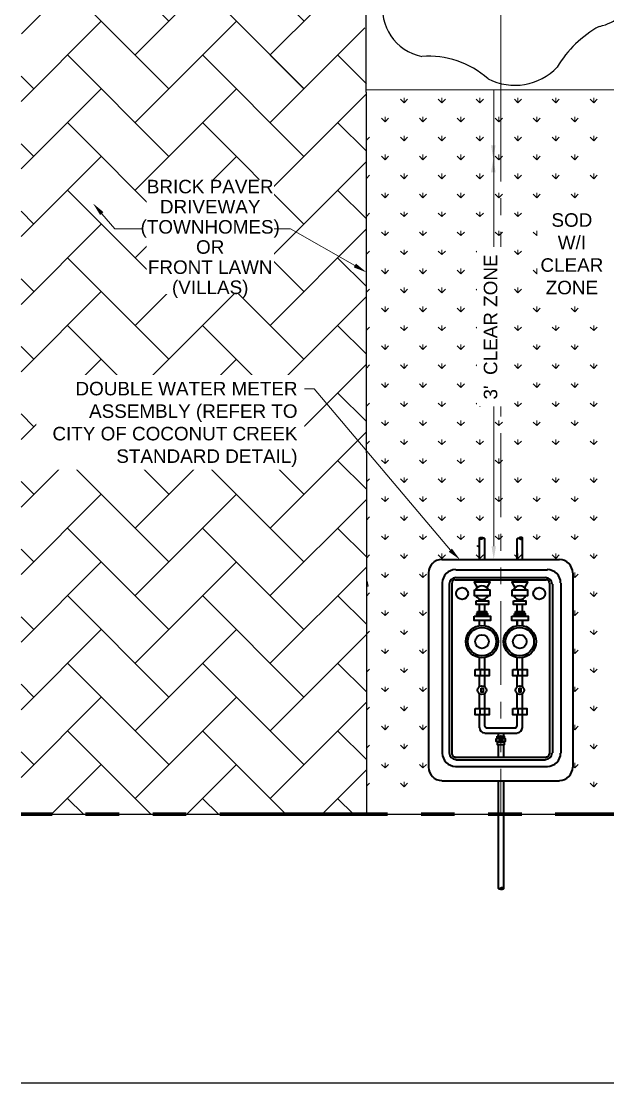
# Model space of a CAD drawing. Header units: feet. Extents: x 919634 to 928945, y 707022 to 708026.
# Drawn here: x 928936.84 to 928941.22, y 708010.3 to 708018.21 of the extents above; entities that cross this region are included whole.
import ezdxf

# ---------------------------------------------------------------- set-up
doc = ezdxf.new("R2010")
doc.units = ezdxf.units.FT
doc.header["$LTSCALE"] = 20
doc.header["$MEASUREMENT"] = 0
for name, color, linetype in [('LK-SHRB-035M', 4, 'Continuous'), ('LK-SHRB-TRNK', 3, 'Continuous'), ('LP-ANNO-LABL-SHRB', 2, 'Continuous'), ('PDF2_SP-ANNO', 2, 'Continuous'), ('PDF2_SP-ANNO-DIMS', 2, 'Continuous'), ('PDF2_SP-CONCRETE', 253, 'Continuous'), ('PDF2_SP-Lot Lines', 251, 'Continuous'), ('PDF2_SP-Pavement', 7, 'Continuous'), ('PDF2_SP-PAVERS', 254, 'Continuous'), ('PDF2_SP-PROPERTY LINE', 7, 'Continuous'), ('PDF2_SP-WATER METER-PARTS', 7, 'Continuous'), ('PDF2_Text', 6, 'Continuous')]:
    doc.layers.add(name, color=color, linetype=linetype)
doc.layers.add('PDF2_SP-GRASS', color=7, linetype='Continuous', true_color=0xadadad)
doc.styles.add('PDF ArialMT', font='arial.ttf')

# ---------------------------------------------------------------- blocks, each defined once
blk = doc.blocks.new('shrub')
at = {"layer": 'LK-SHRB-035M'}
for centre, major_axis, start_param, end_param in [((1678.6974, 32.831), (0.3308, 0.3308), 0.430403, 1.991659), ((1679.3288, 34.427), (0.883, 0.883), 3.542119, 3.937306), ((1679.2746, 32.7583), (0.3008, 0.3008), 5.429875, 6.91021), ((1677.9137, 33.1289), (-0.262, 0.262), 2.740099, 3.565473), ((1678.1918, 32.4652), (0.2469, 0.2469), 1.195708, 2.872819), ((1680.3093, 32.6763), (0.4331, 0.4331), 2.269371, 3.043083), ((1677.5834, 32.0194), (-0.2894, 0.2894), 3.727628, 4.658085), ((1679.5133, 32.1003), (0.2637, 0.2637), 4.158598, 6.024641), ((1678.3456, 31.8724), (-0.2594, 0.2594), 0.604646, 2.155657), ((1679.9978, 31.0092), (0.5887, 0.5887), 1.291771, 1.82069), ((1678.3232, 30.8457), (-0.4731, 0.4731), -1.509164, -0.709626), ((1678.9657, 31.7362), (0.3092, 0.3092), 3.453327, 4.735111)]:
    blk.add_ellipse(centre, major_axis=major_axis, ratio=1, start_param=start_param, end_param=end_param, dxfattribs=at)
at = {"layer": 'LK-SHRB-TRNK'}
for start_param, end_param in [(3.926991, 7.068583), (0.785398, 3.926991)]:
    blk.add_ellipse((1678.86, 32.2991), major_axis=(-0.0257, 0.0257), ratio=1, start_param=start_param, end_param=end_param, dxfattribs=at)

msp = doc.modelspace()

# ---------------------------------------------------------------- hatches: boundary and pattern name
at = {"layer": 'PDF2_SP-ANNO-DIMS', "transparency": 33554559}
h = msp.add_hatch(color=256, dxfattribs=at)
h.paths.add_polyline_path([(928940.3791, 708017.2853), (928940.3458, 708017.2853), (928940.3625, 708017.1853)])
h.paths.add_polyline_path([(928940.3458, 708017.0853), (928940.3791, 708017.0853), (928940.3625, 708017.1853)])
msp.add_hatch(color=256, dxfattribs=at).paths.add_polyline_path([(928940.3824, 708014.2993), (928940.349, 708014.2993), (928940.3657, 708014.1993)])

# ---------------------------------------------------------------- linework, layer by layer
at = {"layer": 'PDF2_SP-ANNO', "lineweight": 13}
for points in [[(928937.4456, 708016.776), (928937.5423, 708016.6627), (928937.7406, 708016.6627)], [(928939.3307, 708016.3894), (928938.8507, 708016.6627), (928938.6523, 708016.6627)], [(928940.0424, 708014.2693), (928939.0273, 708015.4705), (928938.9273, 708015.4705)]]:
    msp.add_lwpolyline(points, dxfattribs=at)
at = {"layer": 'PDF2_SP-ANNO', "transparency": 33554559}
for points in [[(928937.4323, 708016.766), (928937.3789, 708016.8527), (928937.4573, 708016.7877)], [(928939.339, 708016.4044), (928939.4174, 708016.3394), (928939.3224, 708016.376)], [(928940.0541, 708014.2809), (928940.1141, 708014.1993), (928940.0307, 708014.2576)]]:
    msp.add_solid(points, dxfattribs=at)
at = {"layer": 'PDF2_SP-ANNO-DIMS', "color": 2, "lineweight": 13}
for points in [[(928940.3657, 708014.2993), (928940.3657, 708017.6993)], [(928940.9558, 708013.4459), (928940.9558, 708013.4359)]]:
    msp.add_lwpolyline(points, dxfattribs=at)
at = {"layer": 'PDF2_SP-CONCRETE', "color": 6, "lineweight": 13}
msp.add_lwpolyline([(928939.4174, 708017.6993), (928941.4174, 708017.6993)], dxfattribs=at)
at = {"layer": 'PDF2_SP-CONCRETE', "lineweight": 13}
for points in [[(928939.4174, 708014.3659), (928939.4207, 708014.3659), (928939.4174, 708014.3559)], [(928940.2591, 708014.2893), (928940.2407, 708014.3026), (928940.2591, 708014.3093)], [(928939.4174, 708014.0326), (928939.4224, 708014.0393), (928939.429, 708014.0026), (928939.4174, 708014.0026)]]:
    msp.add_lwpolyline(points, dxfattribs=at)
at = {"layer": 'PDF2_SP-GRASS', "lineweight": 18}
for points in [[(928939.6974, 708017.6027), (928939.6707, 708017.6294)], [(928939.7224, 708017.6294), (928939.6974, 708017.6027), (928939.6974, 708017.6394)], [(928939.9791, 708017.6027), (928939.9524, 708017.6294)], [(928940.0057, 708017.6294), (928939.9791, 708017.6027), (928939.9791, 708017.6394)], [(928940.2624, 708017.6027), (928940.2357, 708017.6294)], [(928940.2891, 708017.6294), (928940.2624, 708017.6027), (928940.2624, 708017.6394)], [(928940.5457, 708017.6027), (928940.5191, 708017.6294)], [(928940.5724, 708017.6294), (928940.5457, 708017.6027), (928940.5457, 708017.6394)], [(928940.8274, 708017.6027), (928940.8007, 708017.6294)], [(928940.8541, 708017.6294), (928940.8274, 708017.6027), (928940.8274, 708017.6394)], [(928941.1108, 708017.6027), (928941.0841, 708017.6294)], [(928941.1374, 708017.6294), (928941.1108, 708017.6027), (928941.1108, 708017.6394)], [(928939.5557, 708017.4611), (928939.529, 708017.4877)], [(928939.5824, 708017.4877), (928939.5557, 708017.4611), (928939.5557, 708017.4977)], [(928939.8374, 708017.4611), (928939.8124, 708017.4877)], [(928939.864, 708017.4877), (928939.8374, 708017.4611), (928939.8374, 708017.4977)], [(928940.1207, 708017.4611), (928940.0941, 708017.4877)], [(928940.1474, 708017.4877), (928940.1207, 708017.4611), (928940.1207, 708017.4977)], [(928940.4041, 708017.4611), (928940.3774, 708017.4877)], [(928940.4307, 708017.4877), (928940.4041, 708017.4611), (928940.4041, 708017.4977)], [(928940.6857, 708017.4611), (928940.6607, 708017.4877)], [(928940.7124, 708017.4877), (928940.6857, 708017.4611), (928940.6857, 708017.4977)], [(928940.9691, 708017.4611), (928940.9424, 708017.4877)], [(928940.9958, 708017.4877), (928940.9691, 708017.4611), (928940.9691, 708017.4977)], [(928939.7224, 708017.3461), (928939.6974, 708017.3194), (928939.6974, 708017.3561)], [(928940.0057, 708017.3461), (928939.9791, 708017.3194), (928939.9791, 708017.3561)], [(928940.2891, 708017.3461), (928940.2624, 708017.3194), (928940.2624, 708017.3561)], [(928940.5724, 708017.3461), (928940.5457, 708017.3194), (928940.5457, 708017.3561)], [(928940.8541, 708017.3461), (928940.8274, 708017.3194), (928940.8274, 708017.3561)], [(928941.1374, 708017.3461), (928941.1108, 708017.3194), (928941.1108, 708017.3561)], [(928939.4174, 708017.3227), (928939.4407, 708017.3461)], [(928939.6974, 708017.3194), (928939.6707, 708017.3461)], [(928939.9791, 708017.3194), (928939.9524, 708017.3461)], [(928940.2624, 708017.3194), (928940.2357, 708017.3461)], [(928940.5457, 708017.3194), (928940.5191, 708017.3461)], [(928940.8274, 708017.3194), (928940.8007, 708017.3461)], [(928941.1108, 708017.3194), (928941.0841, 708017.3461)], [(928939.5557, 708017.1777), (928939.529, 708017.2044)], [(928939.5824, 708017.2044), (928939.5557, 708017.1777), (928939.5557, 708017.2161)], [(928939.8374, 708017.1777), (928939.8124, 708017.2044)], [(928939.864, 708017.2044), (928939.8374, 708017.1777), (928939.8374, 708017.2161)], [(928940.1207, 708017.1777), (928940.0941, 708017.2044)], [(928940.1474, 708017.2044), (928940.1207, 708017.1777), (928940.1207, 708017.2161)], [(928940.4041, 708017.1777), (928940.3774, 708017.2044)], [(928940.4307, 708017.2044), (928940.4041, 708017.1777), (928940.4041, 708017.2161)], [(928940.6857, 708017.1777), (928940.6607, 708017.2044)], [(928940.7124, 708017.2044), (928940.6857, 708017.1777), (928940.6857, 708017.2161)], [(928940.9691, 708017.1777), (928940.9424, 708017.2044)], [(928940.9958, 708017.2044), (928940.9691, 708017.1777), (928940.9691, 708017.2161)], [(928939.4174, 708017.0394), (928939.4407, 708017.0627)], [(928939.6974, 708017.036), (928939.6707, 708017.0627)], [(928939.7224, 708017.0627), (928939.6974, 708017.036), (928939.6974, 708017.0744)], [(928939.9791, 708017.036), (928939.9524, 708017.0627)], [(928940.0057, 708017.0627), (928939.9791, 708017.036), (928939.9791, 708017.0744)], [(928940.2624, 708017.036), (928940.2357, 708017.0627)], [(928940.2891, 708017.0627), (928940.2624, 708017.036), (928940.2624, 708017.0744)], [(928940.5457, 708017.036), (928940.5191, 708017.0627)], [(928940.5724, 708017.0627), (928940.5457, 708017.036), (928940.5457, 708017.0744)], [(928940.8274, 708017.036), (928940.8007, 708017.0627)], [(928940.8541, 708017.0627), (928940.8274, 708017.036), (928940.8274, 708017.0744)], [(928941.1108, 708017.036), (928941.0841, 708017.0627)], [(928941.1374, 708017.0627), (928941.1108, 708017.036), (928941.1108, 708017.0744)], [(928939.5557, 708016.8944), (928939.529, 708016.921)], [(928939.5824, 708016.921), (928939.5557, 708016.8944), (928939.5557, 708016.9327)], [(928939.8374, 708016.8944), (928939.8124, 708016.921)], [(928939.864, 708016.921), (928939.8374, 708016.8944), (928939.8374, 708016.9327)], [(928940.1207, 708016.8944), (928940.0941, 708016.921)], [(928940.1474, 708016.921), (928940.1207, 708016.8944), (928940.1207, 708016.9327)], [(928940.4041, 708016.8944), (928940.3774, 708016.921)], [(928940.4307, 708016.921), (928940.4041, 708016.8944), (928940.4041, 708016.9327)], [(928940.6857, 708016.8944), (928940.6607, 708016.921)], [(928940.7124, 708016.921), (928940.6857, 708016.8944), (928940.6857, 708016.9327)], [(928940.9691, 708016.8944), (928940.9424, 708016.921)], [(928940.9958, 708016.921), (928940.9691, 708016.8944), (928940.9691, 708016.9327)], [(928939.4174, 708016.756), (928939.4407, 708016.781)], [(928939.6974, 708016.7544), (928939.6707, 708016.781)], [(928939.7224, 708016.781), (928939.6974, 708016.7544), (928939.6974, 708016.791)], [(928939.9791, 708016.7544), (928939.9524, 708016.781)], [(928940.0057, 708016.781), (928939.9791, 708016.7544), (928939.9791, 708016.791)], [(928940.2624, 708016.7544), (928940.2357, 708016.781)], [(928940.2891, 708016.781), (928940.2624, 708016.7544), (928940.2624, 708016.791)], [(928940.5457, 708016.7544), (928940.5191, 708016.781)], [(928940.5724, 708016.781), (928940.5457, 708016.7544), (928940.5457, 708016.791)], [(928940.8274, 708016.7544), (928940.8007, 708016.781)], [(928940.8541, 708016.781), (928940.8274, 708016.7544), (928940.8274, 708016.791)], [(928941.1108, 708016.7544), (928941.0841, 708016.781)], [(928941.1374, 708016.781), (928941.1108, 708016.7544), (928941.1108, 708016.791)], [(928939.5824, 708016.6394), (928939.5557, 708016.6127), (928939.5557, 708016.6494)], [(928939.864, 708016.6394), (928939.8374, 708016.6127), (928939.8374, 708016.6494)], [(928940.1474, 708016.6394), (928940.1207, 708016.6127), (928940.1207, 708016.6494)], [(928940.4307, 708016.6394), (928940.4041, 708016.6127), (928940.4041, 708016.6494)], [(928940.7124, 708016.6394), (928940.6857, 708016.6127), (928940.6857, 708016.6494)], [(928940.9958, 708016.6394), (928940.9691, 708016.6127), (928940.9691, 708016.6494)], [(928939.5557, 708016.6127), (928939.529, 708016.6394)], [(928939.8374, 708016.6127), (928939.8124, 708016.6394)], [(928940.1207, 708016.6127), (928940.0941, 708016.6394)], [(928940.4041, 708016.6127), (928940.3774, 708016.6394)], [(928940.6857, 708016.6127), (928940.6607, 708016.6394)], [(928940.9691, 708016.6127), (928940.9424, 708016.6394)], [(928939.4174, 708016.4744), (928939.4407, 708016.4977)], [(928939.6974, 708016.471), (928939.6707, 708016.4977)], [(928939.7224, 708016.4977), (928939.6974, 708016.471), (928939.6974, 708016.5077)], [(928939.9791, 708016.471), (928939.9524, 708016.4977)], [(928940.0057, 708016.4977), (928939.9791, 708016.471), (928939.9791, 708016.5077)], [(928940.2624, 708016.471), (928940.2357, 708016.4977)], [(928940.2891, 708016.4977), (928940.2624, 708016.471), (928940.2624, 708016.5077)], [(928940.5457, 708016.471), (928940.5191, 708016.4977)], [(928940.5724, 708016.4977), (928940.5457, 708016.471), (928940.5457, 708016.5077)], [(928940.8274, 708016.471), (928940.8007, 708016.4977)], [(928940.8541, 708016.4977), (928940.8274, 708016.471), (928940.8274, 708016.5077)], [(928941.1108, 708016.471), (928941.0841, 708016.4977)], [(928941.1374, 708016.4977), (928941.1108, 708016.471), (928941.1108, 708016.5077)], [(928939.5557, 708016.3293), (928939.529, 708016.356)], [(928939.5824, 708016.356), (928939.5557, 708016.3293), (928939.5557, 708016.3677)], [(928939.8374, 708016.3293), (928939.8124, 708016.356)], [(928939.864, 708016.356), (928939.8374, 708016.3293), (928939.8374, 708016.3677)], [(928940.1207, 708016.3293), (928940.0941, 708016.356)], [(928940.1474, 708016.356), (928940.1207, 708016.3293), (928940.1207, 708016.3677)], [(928940.4041, 708016.3293), (928940.3774, 708016.356)], [(928940.4307, 708016.356), (928940.4041, 708016.3293), (928940.4041, 708016.3677)], [(928940.6857, 708016.3293), (928940.6607, 708016.356)], [(928940.7124, 708016.356), (928940.6857, 708016.3293), (928940.6857, 708016.3677)], [(928940.9691, 708016.3293), (928940.9424, 708016.356)], [(928940.9958, 708016.356), (928940.9691, 708016.3293), (928940.9691, 708016.3677)], [(928939.4174, 708016.191), (928939.4407, 708016.2143)], [(928939.6974, 708016.1877), (928939.6707, 708016.2143)], [(928939.7224, 708016.2143), (928939.6974, 708016.1877), (928939.6974, 708016.226)], [(928939.9791, 708016.1877), (928939.9524, 708016.2143)], [(928940.0057, 708016.2143), (928939.9791, 708016.1877), (928939.9791, 708016.226)], [(928940.2624, 708016.1877), (928940.2357, 708016.2143)], [(928940.2891, 708016.2143), (928940.2624, 708016.1877), (928940.2624, 708016.226)], [(928940.5457, 708016.1877), (928940.5191, 708016.2143)], [(928940.5724, 708016.2143), (928940.5457, 708016.1877), (928940.5457, 708016.226)], [(928940.8274, 708016.1877), (928940.8007, 708016.2143)], [(928940.8541, 708016.2143), (928940.8274, 708016.1877), (928940.8274, 708016.226)], [(928941.1108, 708016.1877), (928941.0841, 708016.2143)], [(928941.1374, 708016.2143), (928941.1108, 708016.1877), (928941.1108, 708016.226)], [(928939.5557, 708016.046), (928939.529, 708016.0727)], [(928939.5824, 708016.0727), (928939.5557, 708016.046), (928939.5557, 708016.0843)], [(928939.8374, 708016.046), (928939.8124, 708016.0727)], [(928939.864, 708016.0727), (928939.8374, 708016.046), (928939.8374, 708016.0843)], [(928940.1207, 708016.046), (928940.0941, 708016.0727)], [(928940.1474, 708016.0727), (928940.1207, 708016.046), (928940.1207, 708016.0843)], [(928940.4041, 708016.046), (928940.3774, 708016.0727)], [(928940.4307, 708016.0727), (928940.4041, 708016.046), (928940.4041, 708016.0843)], [(928940.6857, 708016.046), (928940.6607, 708016.0727)], [(928940.7124, 708016.0727), (928940.6857, 708016.046), (928940.6857, 708016.0843)], [(928940.9691, 708016.046), (928940.9424, 708016.0727)], [(928940.9958, 708016.0727), (928940.9691, 708016.046), (928940.9691, 708016.0843)], [(928939.7224, 708015.931), (928939.6974, 708015.906), (928939.6974, 708015.9427)], [(928940.0057, 708015.931), (928939.9791, 708015.906), (928939.9791, 708015.9427)], [(928940.2891, 708015.931), (928940.2624, 708015.906), (928940.2624, 708015.9427)], [(928940.5724, 708015.931), (928940.5457, 708015.906), (928940.5457, 708015.9427)], [(928940.8541, 708015.931), (928940.8274, 708015.906), (928940.8274, 708015.9427)], [(928941.1374, 708015.931), (928941.1108, 708015.906), (928941.1108, 708015.9427)], [(928939.4174, 708015.9077), (928939.4407, 708015.931)], [(928939.6974, 708015.906), (928939.6707, 708015.931)], [(928939.9791, 708015.906), (928939.9524, 708015.931)], [(928940.2624, 708015.906), (928940.2357, 708015.931)], [(928940.5457, 708015.906), (928940.5191, 708015.931)], [(928940.8274, 708015.906), (928940.8007, 708015.931)], [(928941.1108, 708015.906), (928941.0841, 708015.931)], [(928939.5557, 708015.7643), (928939.529, 708015.791)], [(928939.5824, 708015.791), (928939.5557, 708015.7643), (928939.5557, 708015.801)], [(928939.8374, 708015.7643), (928939.8124, 708015.791)], [(928939.864, 708015.791), (928939.8374, 708015.7643), (928939.8374, 708015.801)], [(928940.1207, 708015.7643), (928940.0941, 708015.791)], [(928940.1474, 708015.791), (928940.1207, 708015.7643), (928940.1207, 708015.801)], [(928940.4041, 708015.7643), (928940.3774, 708015.791)], [(928940.4307, 708015.791), (928940.4041, 708015.7643), (928940.4041, 708015.801)], [(928940.6857, 708015.7643), (928940.6607, 708015.791)], [(928940.7124, 708015.791), (928940.6857, 708015.7643), (928940.6857, 708015.801)], [(928940.9691, 708015.7643), (928940.9424, 708015.791)], [(928940.9958, 708015.791), (928940.9691, 708015.7643), (928940.9691, 708015.801)], [(928939.4174, 708015.626), (928939.4407, 708015.6493)], [(928939.6974, 708015.6227), (928939.6707, 708015.6493)], [(928939.7224, 708015.6493), (928939.6974, 708015.6227), (928939.6974, 708015.6593)], [(928939.9791, 708015.6227), (928939.9524, 708015.6493)], [(928940.0057, 708015.6493), (928939.9791, 708015.6227), (928939.9791, 708015.6593)], [(928940.2624, 708015.6227), (928940.2357, 708015.6493)], [(928940.2891, 708015.6493), (928940.2624, 708015.6227), (928940.2624, 708015.6593)], [(928940.5457, 708015.6227), (928940.5191, 708015.6493)], [(928940.5724, 708015.6493), (928940.5457, 708015.6227), (928940.5457, 708015.6593)], [(928940.8274, 708015.6227), (928940.8007, 708015.6493)], [(928940.8541, 708015.6493), (928940.8274, 708015.6227), (928940.8274, 708015.6593)], [(928941.1108, 708015.6227), (928941.0841, 708015.6493)], [(928941.1374, 708015.6493), (928941.1108, 708015.6227), (928941.1108, 708015.6593)], [(928939.5557, 708015.481), (928939.529, 708015.5077)], [(928939.5824, 708015.5077), (928939.5557, 708015.481), (928939.5557, 708015.5177)], [(928939.8374, 708015.481), (928939.8124, 708015.5077)], [(928939.864, 708015.5077), (928939.8374, 708015.481), (928939.8374, 708015.5177)], [(928940.1207, 708015.481), (928940.0941, 708015.5077)], [(928940.1474, 708015.5077), (928940.1207, 708015.481), (928940.1207, 708015.5177)], [(928940.4041, 708015.481), (928940.3774, 708015.5077)], [(928940.4307, 708015.5077), (928940.4041, 708015.481), (928940.4041, 708015.5177)], [(928940.6857, 708015.481), (928940.6607, 708015.5077)], [(928940.7124, 708015.5077), (928940.6857, 708015.481), (928940.6857, 708015.5177)], [(928940.9691, 708015.481), (928940.9424, 708015.5077)], [(928940.9958, 708015.5077), (928940.9691, 708015.481), (928940.9691, 708015.5177)], [(928939.4174, 708015.3426), (928939.4407, 708015.366)], [(928939.6974, 708015.3393), (928939.6707, 708015.366)], [(928939.7224, 708015.366), (928939.6974, 708015.3393), (928939.6974, 708015.3776)], [(928939.9791, 708015.3393), (928939.9524, 708015.366)], [(928940.0057, 708015.366), (928939.9791, 708015.3393), (928939.9791, 708015.3776)], [(928940.2624, 708015.3393), (928940.2357, 708015.366)], [(928940.2891, 708015.366), (928940.2624, 708015.3393), (928940.2624, 708015.3776)], [(928940.5457, 708015.3393), (928940.5191, 708015.366)], [(928940.5724, 708015.366), (928940.5457, 708015.3393), (928940.5457, 708015.3776)], [(928940.8274, 708015.3393), (928940.8007, 708015.366)], [(928940.8541, 708015.366), (928940.8274, 708015.3393), (928940.8274, 708015.3776)], [(928941.1108, 708015.3393), (928941.0841, 708015.366)], [(928941.1374, 708015.366), (928941.1108, 708015.3393), (928941.1108, 708015.3776)], [(928939.5557, 708015.1976), (928939.529, 708015.2243)], [(928939.5824, 708015.2243), (928939.5557, 708015.1976), (928939.5557, 708015.236)], [(928939.8374, 708015.1976), (928939.8124, 708015.2243)], [(928939.864, 708015.2243), (928939.8374, 708015.1976), (928939.8374, 708015.236)], [(928940.1207, 708015.1976), (928940.0941, 708015.2243)], [(928940.1474, 708015.2243), (928940.1207, 708015.1976), (928940.1207, 708015.236)], [(928940.4041, 708015.1976), (928940.3774, 708015.2243)], [(928940.4307, 708015.2243), (928940.4041, 708015.1976), (928940.4041, 708015.236)], [(928940.6857, 708015.1976), (928940.6607, 708015.2243)], [(928940.7124, 708015.2243), (928940.6857, 708015.1976), (928940.6857, 708015.236)], [(928940.9691, 708015.1976), (928940.9424, 708015.2243)], [(928940.9958, 708015.2243), (928940.9691, 708015.1976), (928940.9691, 708015.236)], [(928939.4174, 708015.0593), (928939.4407, 708015.0826)], [(928939.6974, 708015.056), (928939.6707, 708015.0826)], [(928939.7224, 708015.0826), (928939.6974, 708015.056), (928939.6974, 708015.0943)], [(928939.9791, 708015.056), (928939.9524, 708015.0826)], [(928940.0057, 708015.0826), (928939.9791, 708015.056), (928939.9791, 708015.0943)], [(928940.2624, 708015.056), (928940.2357, 708015.0826)], [(928940.2891, 708015.0826), (928940.2624, 708015.056), (928940.2624, 708015.0943)], [(928940.5457, 708015.056), (928940.5191, 708015.0826)], [(928940.5724, 708015.0826), (928940.5457, 708015.056), (928940.5457, 708015.0943)], [(928940.8274, 708015.056), (928940.8007, 708015.0826)], [(928940.8541, 708015.0826), (928940.8274, 708015.056), (928940.8274, 708015.0943)], [(928941.1108, 708015.056), (928941.0841, 708015.0826)], [(928941.1374, 708015.0826), (928941.1108, 708015.056), (928941.1108, 708015.0943)], [(928939.5557, 708014.916), (928939.529, 708014.941)], [(928939.5824, 708014.941), (928939.5557, 708014.916), (928939.5557, 708014.9526)], [(928939.8374, 708014.916), (928939.8124, 708014.941)], [(928939.864, 708014.941), (928939.8374, 708014.916), (928939.8374, 708014.9526)], [(928940.1207, 708014.916), (928940.0941, 708014.941)], [(928940.1474, 708014.941), (928940.1207, 708014.916), (928940.1207, 708014.9526)], [(928940.4041, 708014.916), (928940.3774, 708014.941)], [(928940.4307, 708014.941), (928940.4041, 708014.916), (928940.4041, 708014.9526)], [(928939.4174, 708014.7776), (928939.4407, 708014.801)], [(928939.6974, 708014.7743), (928939.6707, 708014.801)], [(928939.7224, 708014.801), (928939.6974, 708014.7743), (928939.6974, 708014.811)], [(928939.9791, 708014.7743), (928939.9524, 708014.801)], [(928940.0057, 708014.801), (928939.9791, 708014.7743), (928939.9791, 708014.811)], [(928940.2624, 708014.7743), (928940.2357, 708014.801)], [(928940.2891, 708014.801), (928940.2624, 708014.7743), (928940.2624, 708014.811)], [(928940.5457, 708014.7743), (928940.5191, 708014.801)], [(928940.5724, 708014.801), (928940.5457, 708014.7743), (928940.5457, 708014.811)], [(928940.8274, 708014.7743), (928940.8007, 708014.801)], [(928940.8541, 708014.801), (928940.8274, 708014.7743), (928940.8274, 708014.811)], [(928941.1108, 708014.7743), (928941.0841, 708014.801)], [(928941.1374, 708014.801), (928941.1108, 708014.7743), (928941.1108, 708014.811)], [(928939.5824, 708014.6576), (928939.5557, 708014.6326), (928939.5557, 708014.6693)], [(928939.864, 708014.6576), (928939.8374, 708014.6326), (928939.8374, 708014.6693)], [(928940.1474, 708014.6576), (928940.1207, 708014.6326), (928940.1207, 708014.6693)], [(928940.4307, 708014.6576), (928940.4041, 708014.6326), (928940.4041, 708014.6693)], [(928940.7124, 708014.6576), (928940.6857, 708014.6326), (928940.6857, 708014.6693)], [(928940.9958, 708014.6576), (928940.9691, 708014.6326), (928940.9691, 708014.6693)], [(928939.5557, 708014.6326), (928939.529, 708014.6576)], [(928939.8374, 708014.6326), (928939.8124, 708014.6576)], [(928940.1207, 708014.6326), (928940.0941, 708014.6576)], [(928940.4041, 708014.6326), (928940.3774, 708014.6576)], [(928940.6857, 708014.6326), (928940.6607, 708014.6576)], [(928940.9691, 708014.6326), (928940.9424, 708014.6576)], [(928939.4174, 708014.4943), (928939.4407, 708014.5176)], [(928939.6974, 708014.4909), (928939.6707, 708014.5176)], [(928939.7224, 708014.5176), (928939.6974, 708014.4909), (928939.6974, 708014.5276)], [(928939.9791, 708014.4909), (928939.9524, 708014.5176)], [(928940.0057, 708014.5176), (928939.9791, 708014.4909), (928939.9791, 708014.5276)], [(928940.2624, 708014.4909), (928940.2357, 708014.5176)], [(928940.2891, 708014.5176), (928940.2624, 708014.4909), (928940.2624, 708014.5276)], [(928940.5457, 708014.4909), (928940.5191, 708014.5176)], [(928940.5724, 708014.5176), (928940.5457, 708014.4909), (928940.5457, 708014.5276)], [(928940.8274, 708014.4909), (928940.8007, 708014.5176)], [(928940.8541, 708014.5176), (928940.8274, 708014.4909), (928940.8274, 708014.5276)], [(928941.1108, 708014.4909), (928941.0841, 708014.5176)], [(928941.1374, 708014.5176), (928941.1108, 708014.4909), (928941.1108, 708014.5276)], [(928939.5557, 708014.3493), (928939.529, 708014.3743)], [(928939.5824, 708014.3743), (928939.5557, 708014.3493), (928939.5557, 708014.3859)], [(928939.8374, 708014.3493), (928939.8124, 708014.3743)], [(928939.864, 708014.3743), (928939.8374, 708014.3493), (928939.8374, 708014.3859)], [(928940.1207, 708014.3493), (928940.0941, 708014.3743)], [(928940.1474, 708014.3743), (928940.1207, 708014.3493), (928940.1207, 708014.3859)], [(928940.4041, 708014.3493), (928940.3774, 708014.3743)], [(928940.4307, 708014.3743), (928940.4041, 708014.3493), (928940.4041, 708014.3859)], [(928940.6857, 708014.3493), (928940.6607, 708014.3743)], [(928940.7124, 708014.3743), (928940.6857, 708014.3493), (928940.6857, 708014.3859)], [(928940.9691, 708014.3493), (928940.9424, 708014.3743)], [(928940.9958, 708014.3743), (928940.9691, 708014.3493), (928940.9691, 708014.3859)], [(928939.4174, 708014.2109), (928939.4407, 708014.2343)], [(928939.6974, 708014.2076), (928939.6707, 708014.2343)], [(928939.7224, 708014.2343), (928939.6974, 708014.2076), (928939.6974, 708014.2443)], [(928939.9791, 708014.2076), (928939.9524, 708014.2343)], [(928940.0057, 708014.2343), (928939.9791, 708014.2076), (928939.9791, 708014.2443)], [(928940.2624, 708014.2076), (928940.2357, 708014.2343)], [(928940.2891, 708014.2343), (928940.2624, 708014.2076), (928940.2624, 708014.2443)], [(928940.5457, 708014.2076), (928940.5191, 708014.2343)], [(928940.5724, 708014.2343), (928940.5457, 708014.2076), (928940.5457, 708014.2443)], [(928940.8274, 708014.2076), (928940.8007, 708014.2343)], [(928940.8541, 708014.2343), (928940.8274, 708014.2076), (928940.8274, 708014.2443)], [(928941.1108, 708014.2076), (928941.0841, 708014.2343)], [(928941.1374, 708014.2343), (928941.1108, 708014.2076), (928941.1108, 708014.2443)], [(928939.5557, 708014.0659), (928939.529, 708014.0909)], [(928939.5824, 708014.0909), (928939.5557, 708014.0659), (928939.5557, 708014.1026)], [(928939.8374, 708014.0659), (928939.8124, 708014.0909)], [(928939.864, 708014.0909), (928939.8374, 708014.0659), (928939.8374, 708014.1026)], [(928940.9691, 708014.0659), (928940.9558, 708014.0784)], [(928940.9958, 708014.0909), (928940.9691, 708014.0659), (928940.9691, 708014.1026)], [(928939.7224, 708013.9509), (928939.6974, 708013.9243), (928939.6974, 708013.9609)], [(928941.1374, 708013.9509), (928941.1108, 708013.9243), (928941.1108, 708013.9609)], [(928939.4174, 708013.9276), (928939.4407, 708013.9509)], [(928939.6974, 708013.9243), (928939.6707, 708013.9509)], [(928941.1108, 708013.9243), (928941.0841, 708013.9509)], [(928939.5557, 708013.7826), (928939.529, 708013.8076)], [(928939.5824, 708013.8076), (928939.5557, 708013.7826), (928939.5557, 708013.8193)], [(928939.8374, 708013.7826), (928939.8124, 708013.8076)], [(928939.864, 708013.8076), (928939.8374, 708013.7826), (928939.8374, 708013.8193)], [(928940.9958, 708013.8076), (928940.9691, 708013.7826), (928940.9691, 708013.8193)], [(928940.9691, 708013.7826), (928940.9558, 708013.7951)], [(928939.4174, 708013.6442), (928939.4407, 708013.6676)], [(928939.6974, 708013.6409), (928939.6707, 708013.6676)], [(928939.7224, 708013.6676), (928939.6974, 708013.6409), (928939.6974, 708013.6776)], [(928941.1108, 708013.6409), (928941.0841, 708013.6676)], [(928941.1374, 708013.6676), (928941.1108, 708013.6409), (928941.1108, 708013.6776)], [(928939.5557, 708013.4992), (928939.529, 708013.5242)], [(928939.5824, 708013.5242), (928939.5557, 708013.4992), (928939.5557, 708013.5359)], [(928939.8374, 708013.4992), (928939.8124, 708013.5242)], [(928939.864, 708013.5242), (928939.8374, 708013.4992), (928939.8374, 708013.5359)], [(928940.9691, 708013.4992), (928940.9558, 708013.5117)], [(928940.9958, 708013.5242), (928940.9691, 708013.4992), (928940.9691, 708013.5359)], [(928939.4174, 708013.3609), (928939.4407, 708013.3842)], [(928939.6974, 708013.3576), (928939.6707, 708013.3842)], [(928939.7224, 708013.3842), (928939.6974, 708013.3576), (928939.6974, 708013.3942)], [(928941.1108, 708013.3576), (928941.0841, 708013.3842)], [(928941.1374, 708013.3842), (928941.1108, 708013.3576), (928941.1108, 708013.3942)], [(928939.5824, 708013.2409), (928939.5557, 708013.2159), (928939.5557, 708013.2526)], [(928939.864, 708013.2409), (928939.8374, 708013.2159), (928939.8374, 708013.2526)], [(928940.9958, 708013.2409), (928940.9691, 708013.2159), (928940.9691, 708013.2526)], [(928939.5557, 708013.2159), (928939.529, 708013.2409)], [(928939.8374, 708013.2159), (928939.8124, 708013.2409)], [(928940.9691, 708013.2159), (928940.9558, 708013.2284)], [(928939.4174, 708013.0776), (928939.4407, 708013.1009)], [(928939.6974, 708013.0742), (928939.6707, 708013.1009)], [(928939.7224, 708013.1009), (928939.6974, 708013.0742), (928939.6974, 708013.1109)], [(928941.1108, 708013.0742), (928941.0841, 708013.1009)], [(928941.1374, 708013.1009), (928941.1108, 708013.0742), (928941.1108, 708013.1109)], [(928939.5557, 708012.9325), (928939.529, 708012.9576)], [(928939.5824, 708012.9576), (928939.5557, 708012.9325), (928939.5557, 708012.9692)], [(928939.8374, 708012.9325), (928939.8124, 708012.9576)], [(928939.864, 708012.9576), (928939.8374, 708012.9325), (928939.8374, 708012.9692)], [(928940.9691, 708012.9325), (928940.9558, 708012.9451)], [(928940.9958, 708012.9576), (928940.9691, 708012.9325), (928940.9691, 708012.9692)], [(928939.4174, 708012.7942), (928939.4407, 708012.8175)], [(928939.6974, 708012.7909), (928939.6707, 708012.8175)], [(928939.7224, 708012.8175), (928939.6974, 708012.7909), (928939.6974, 708012.8275)], [(928941.1108, 708012.7909), (928941.0841, 708012.8175)], [(928941.1374, 708012.8175), (928941.1108, 708012.7909), (928941.1108, 708012.8275)], [(928939.5557, 708012.6492), (928939.529, 708012.6742)], [(928939.5824, 708012.6742), (928939.5557, 708012.6492), (928939.5557, 708012.6859)], [(928939.8374, 708012.6492), (928939.8124, 708012.6742)], [(928939.864, 708012.6742), (928939.8374, 708012.6492), (928939.8374, 708012.6859)], [(928940.9691, 708012.6492), (928940.9558, 708012.6617)], [(928940.9958, 708012.6742), (928940.9691, 708012.6492), (928940.9691, 708012.6859)], [(928939.4174, 708012.5109), (928939.4407, 708012.5342)], [(928939.6974, 708012.5075), (928939.6707, 708012.5342)], [(928939.7224, 708012.5342), (928939.6974, 708012.5075), (928939.6974, 708012.5442)], [(928941.1108, 708012.5075), (928941.0841, 708012.5342)], [(928941.1374, 708012.5342), (928941.1108, 708012.5075), (928941.1108, 708012.5442)]]:
    msp.add_lwpolyline(points, dxfattribs=at)
at = {"layer": 'PDF2_SP-Lot Lines', "lineweight": 13}
for points in [[(928940.4174, 708024.3405), (928940.4174, 708017.016)], [(928940.4174, 708016.891), (928940.4174, 708016.766)], [(928940.4174, 708016.641), (928940.4174, 708016.516)], [(928940.4174, 708016.391), (928940.4174, 708015.766)], [(928940.4174, 708015.641), (928940.4174, 708015.516)], [(928940.4174, 708015.391), (928940.4174, 708015.266)], [(928940.4174, 708015.141), (928940.4174, 708014.5159)], [(928940.4174, 708014.3909), (928940.4174, 708014.2659)], [(928940.4174, 708014.1409), (928940.4174, 708014.0159)], [(928940.4174, 708013.8909), (928940.4174, 708013.2659)], [(928940.4174, 708013.1409), (928940.4174, 708013.0159)], [(928940.4174, 708012.8909), (928940.4174, 708012.7659)], [(928940.4174, 708012.6409), (928940.4174, 708012.3025)]]:
    msp.add_lwpolyline(points, dxfattribs=at)
at = {"layer": 'PDF2_SP-Pavement', "lineweight": 25}
msp.add_lwpolyline([(928939.4141, 708017.6825), (928939.4174, 708026.3452)], dxfattribs=at)
at = {"layer": 'PDF2_SP-Pavement', "color": 6, "lineweight": 25}
for points in [[(928939.4141, 708017.6825), (928939.4174, 708012.3025)], [(928936.8439, 708012.3025), (928944.0009, 708012.3025)], [(928936.8439, 708010.3024), (928944.0009, 708010.3024)]]:
    msp.add_lwpolyline(points, dxfattribs=at)
at = {"layer": 'PDF2_SP-PAVERS', "lineweight": 18}
for points in [[(928936.8448, 708018.1169), (928937.4414, 708018.7136), (928937.9448, 708018.2103)], [(928937.6931, 708017.9586), (928938.4482, 708018.7136), (928938.9515, 708018.2103)], [(928938.6998, 708017.9586), (928939.4065, 708018.6653)], [(928937.9448, 708017.7069), (928937.1898, 708018.4636)], [(928938.9515, 708017.7069), (928938.1965, 708018.4636)], [(928936.8439, 708017.6127), (928937.4406, 708018.2094), (928937.944, 708017.7061)], [(928937.6923, 708017.4544), (928938.4473, 708018.2094), (928938.9507, 708017.7061)], [(928938.699, 708017.4544), (928939.4057, 708018.1611)], [(928937.944, 708017.2027), (928937.1889, 708017.9594)], [(928938.9507, 708017.2027), (928938.1956, 708017.9594)], [(928939.4174, 708017.7444), (928939.2024, 708017.9594)], [(928936.9373, 708017.7061), (928936.8439, 708017.8011)], [(928936.8439, 708017.1094), (928937.4406, 708017.7061)], [(928937.6923, 708016.951), (928938.4473, 708017.7061)], [(928938.699, 708016.951), (928939.4174, 708017.6694)], [(928937.944, 708016.6994), (928937.1889, 708017.4544)], [(928938.9507, 708016.6994), (928938.1956, 708017.4544)], [(928939.4174, 708017.2411), (928939.2024, 708017.4544)], [(928936.9373, 708017.2027), (928936.8439, 708017.2977)], [(928936.8439, 708016.606), (928937.4406, 708017.2027)], [(928937.6923, 708016.4477), (928938.4473, 708017.2027)], [(928938.699, 708016.4477), (928939.4174, 708017.166)], [(928937.944, 708016.196), (928937.1889, 708016.951)], [(928938.9507, 708016.196), (928938.1956, 708016.951)], [(928939.4174, 708016.7377), (928939.2024, 708016.951)], [(928936.9373, 708016.6994), (928936.8439, 708016.7944)], [(928936.8439, 708016.101), (928937.4406, 708016.6994)], [(928937.6923, 708015.9443), (928938.4473, 708016.6994)], [(928938.699, 708015.9443), (928939.4174, 708016.6627)], [(928937.944, 708015.6927), (928937.1889, 708016.4477)], [(928938.9507, 708015.6927), (928938.1956, 708016.4477)], [(928939.4174, 708016.2343), (928939.2024, 708016.4477)], [(928936.9373, 708016.196), (928936.8439, 708016.291)], [(928936.8439, 708015.5977), (928937.4406, 708016.196)], [(928937.6923, 708015.441), (928938.4473, 708016.196)], [(928938.699, 708015.441), (928939.4174, 708016.1593)], [(928937.944, 708015.1893), (928937.1889, 708015.9443)], [(928938.9507, 708015.1893), (928938.1956, 708015.9443)], [(928939.4174, 708015.731), (928939.2024, 708015.9443)], [(928936.9373, 708015.6927), (928936.8439, 708015.7877)], [(928936.8439, 708015.0943), (928937.4406, 708015.6927)], [(928937.6923, 708014.9376), (928938.4473, 708015.6927)], [(928938.699, 708014.9376), (928939.4174, 708015.656)], [(928937.944, 708014.686), (928937.1889, 708015.441)], [(928938.9507, 708014.686), (928938.1956, 708015.441)], [(928939.4174, 708015.2276), (928939.2024, 708015.441)], [(928936.9373, 708015.1893), (928936.8439, 708015.2843)], [(928936.8439, 708014.5909), (928937.4406, 708015.1893)], [(928937.6923, 708014.4343), (928938.4473, 708015.1893)], [(928938.699, 708014.4343), (928939.4174, 708015.151)], [(928937.944, 708014.1826), (928937.1889, 708014.9376)], [(928938.9507, 708014.1826), (928938.1956, 708014.9376)], [(928939.4174, 708014.7243), (928939.2024, 708014.9376)], [(928936.9373, 708014.686), (928936.8439, 708014.781)], [(928936.8439, 708014.0876), (928937.4406, 708014.686)], [(928937.6923, 708013.9309), (928938.4473, 708014.686)], [(928938.699, 708013.9309), (928939.4174, 708014.6476)], [(928937.944, 708013.6792), (928937.1889, 708014.4343)], [(928938.9507, 708013.6792), (928938.1956, 708014.4343)], [(928939.4174, 708014.2209), (928939.2024, 708014.4343)], [(928936.9373, 708014.1826), (928936.8439, 708014.2776)], [(928936.8439, 708013.5842), (928937.4406, 708014.1826)], [(928937.6923, 708013.4276), (928938.4473, 708014.1826)], [(928938.699, 708013.4276), (928939.4174, 708014.1443)], [(928937.944, 708013.1759), (928937.1889, 708013.9309)], [(928938.9507, 708013.1759), (928938.1956, 708013.9309)], [(928939.4174, 708013.7176), (928939.2024, 708013.9309)], [(928936.9373, 708013.6792), (928936.8439, 708013.7742)], [(928936.8439, 708013.0809), (928937.4406, 708013.6792)], [(928937.6923, 708012.9242), (928938.4473, 708013.6792)], [(928938.699, 708012.9242), (928939.4174, 708013.6409)], [(928937.944, 708012.6725), (928937.1889, 708013.4276)], [(928938.9507, 708012.6725), (928938.1956, 708013.4276)], [(928939.4174, 708013.2142), (928939.2024, 708013.4276)], [(928936.9373, 708013.1759), (928936.8439, 708013.2709)], [(928936.8439, 708012.5775), (928937.4406, 708013.1759)], [(928937.6923, 708012.4209), (928938.4473, 708013.1759)], [(928938.699, 708012.4209), (928939.4174, 708013.1376)], [(928937.8106, 708012.3025), (928937.1889, 708012.9242)], [(928938.8173, 708012.3025), (928938.1956, 708012.9242)], [(928939.4174, 708012.7109), (928939.2024, 708012.9242)], [(928936.9373, 708012.6725), (928936.8439, 708012.7675)], [(928937.0706, 708012.3025), (928937.4406, 708012.6725)], [(928938.0773, 708012.3025), (928938.4473, 708012.6725)], [(928939.0857, 708012.3025), (928939.4174, 708012.6342)], [(928937.3073, 708012.3025), (928937.1889, 708012.4209)], [(928938.314, 708012.3025), (928938.1956, 708012.4209)], [(928939.3207, 708012.3025), (928939.2024, 708012.4209)]]:
    msp.add_lwpolyline(points, dxfattribs=at)
at = {"layer": 'PDF2_SP-PROPERTY LINE', "color": 6, "lineweight": 70}
for points in [[(928936.8439, 708012.3025), (928937.0739, 708012.3025)], [(928937.3239, 708012.3025), (928937.574, 708012.3025)], [(928937.824, 708012.3025), (928938.074, 708012.3025)], [(928938.324, 708012.3025), (928939.574, 708012.3025)], [(928939.824, 708012.3025), (928940.0741, 708012.3025)], [(928940.3241, 708012.3025), (928940.5741, 708012.3025)], [(928940.8241, 708012.3025), (928942.0741, 708012.3025)]]:
    msp.add_lwpolyline(points, dxfattribs=at)
at = {"layer": 'PDF2_SP-WATER METER-PARTS', "lineweight": 35}
for points in [[(928940.2991, 708014.1993), (928940.2991, 708014.3526), (928940.2991, 708014.3543), (928940.2974, 708014.3559), (928940.2974, 708014.3576), (928940.2957, 708014.3576), (928940.2941, 708014.3593), (928940.2924, 708014.3593), (928940.2907, 708014.3593), (928940.2891, 708014.3593), (928940.2874, 708014.3593), (928940.2857, 708014.3593), (928940.2841, 708014.3576), (928940.2824, 708014.3576), (928940.2824, 708014.3559), (928940.2807, 708014.3559), (928940.2791, 708014.3543), (928940.2774, 708014.3543), (928940.2774, 708014.3526), (928940.2757, 708014.3526), (928940.2741, 708014.3526), (928940.2724, 708014.3526), (928940.2707, 708014.3509), (928940.2691, 708014.3509), (928940.2674, 708014.3509), (928940.2657, 708014.3509), (928940.2641, 708014.3509), (928940.2641, 708014.3526), (928940.2624, 708014.3526), (928940.2607, 708014.3543), (928940.2607, 708014.3559), (928940.2591, 708014.3576), (928940.2607, 708014.3593), (928940.2607, 708014.3609), (928940.2624, 708014.3626), (928940.2641, 708014.3626), (928940.2641, 708014.3643), (928940.2657, 708014.3643), (928940.2674, 708014.3643), (928940.2707, 708014.3643), (928940.2724, 708014.3643), (928940.2741, 708014.3643), (928940.2757, 708014.3643), (928940.2774, 708014.3643), (928940.2791, 708014.3643), (928940.2807, 708014.3643), (928940.2807, 708014.3626), (928940.2824, 708014.3626), (928940.2841, 708014.3609), (928940.2874, 708014.3593)], [(928940.2591, 708014.1993), (928940.2591, 708014.3576)], [(928940.5407, 708014.1993), (928940.5407, 708014.3526), (928940.5407, 708014.3543), (928940.5424, 708014.3543), (928940.5424, 708014.3559), (928940.5441, 708014.3576), (928940.5457, 708014.3576), (928940.5457, 708014.3593), (928940.5474, 708014.3593), (928940.5491, 708014.3593), (928940.5507, 708014.3593), (928940.5524, 708014.3593), (928940.5541, 708014.3593), (928940.5557, 708014.3576), (928940.5574, 708014.3576), (928940.5574, 708014.3559), (928940.5591, 708014.3559), (928940.5607, 708014.3559), (928940.5607, 708014.3543), (928940.5624, 708014.3543), (928940.5641, 708014.3526), (928940.5657, 708014.3526), (928940.5674, 708014.3526), (928940.5691, 708014.3509), (928940.5707, 708014.3509), (928940.5724, 708014.3509), (928940.5741, 708014.3509), (928940.5757, 708014.3509), (928940.5757, 708014.3526), (928940.5774, 708014.3526), (928940.5791, 708014.3526), (928940.5791, 708014.3543), (928940.5807, 708014.3559), (928940.5807, 708014.3576), (928940.5807, 708014.3593), (928940.5791, 708014.3609), (928940.5791, 708014.3626), (928940.5774, 708014.3626), (928940.5757, 708014.3626), (928940.5757, 708014.3643), (928940.5741, 708014.3643), (928940.5724, 708014.3643), (928940.5691, 708014.3643), (928940.5674, 708014.3643), (928940.5657, 708014.3643), (928940.5641, 708014.3643), (928940.5624, 708014.3643), (928940.5607, 708014.3643), (928940.5591, 708014.3626), (928940.5574, 708014.3626), (928940.5574, 708014.3609), (928940.5557, 708014.3609), (928940.5541, 708014.3593)], [(928940.5807, 708014.1993), (928940.5807, 708014.3576)], [(928939.9791, 708014.1993), (928940.8558, 708014.1993)], [(928940.0824, 708014.1243), (928940.7657, 708014.1243)], [(928939.879, 708014.0993), (928939.879, 708012.6525)], [(928940.0791, 708014.0493), (928940.7574, 708014.0493)], [(928940.0841, 708014.0659), (928940.7524, 708014.0659)], [(928940.2591, 708014.0309), (928940.2591, 708014.0493)], [(928940.2991, 708014.0309), (928940.2991, 708014.0493)], [(928940.5407, 708014.0309), (928940.5407, 708014.0493)], [(928940.5807, 708014.0309), (928940.5807, 708014.0493)], [(928940.9558, 708014.0993), (928940.9558, 708012.6525)], [(928939.9824, 708014.0243), (928939.9824, 708012.7575)], [(928940.0341, 708014.0159), (928940.0341, 708012.7592)], [(928940.0541, 708014.0243), (928940.0541, 708012.7525)], [(928940.3141, 708013.9876), (928940.3391, 708014.0309), (928940.2207, 708014.0309), (928940.2457, 708013.9876)], [(928940.5941, 708013.9876), (928940.6191, 708014.0309), (928940.5007, 708014.0309), (928940.5257, 708013.9876)], [(928940.7824, 708014.0243), (928940.7824, 708012.7525)], [(928940.8024, 708014.0159), (928940.8024, 708012.7592)], [(928940.8658, 708014.0243), (928940.8658, 708012.7575)], [(928940.2591, 708013.8926), (928940.2591, 708013.9059)], [(928940.2991, 708013.8926), (928940.2991, 708013.9059)], [(928940.2591, 708013.8126), (928940.2591, 708013.8643)], [(928940.2991, 708013.8126), (928940.2991, 708013.8643)], [(928940.5407, 708013.8126), (928940.5407, 708013.8643)], [(928940.5807, 708013.8126), (928940.5807, 708013.8643)], [(928940.2591, 708013.7059), (928940.2591, 708013.7459)], [(928940.2991, 708013.7059), (928940.2991, 708013.7459)], [(928940.2591, 708013.3809), (928940.2591, 708013.4676)], [(928940.2991, 708013.3809), (928940.2991, 708013.4676)], [(928940.5407, 708013.3809), (928940.5407, 708013.4676)], [(928940.5807, 708013.3809), (928940.5807, 708013.4676)], [(928940.2591, 708013.2509), (928940.2591, 708013.3342)], [(928940.2641, 708013.3809), (928940.2641, 708013.3342)], [(928940.2741, 708013.3809), (928940.2791, 708013.3809), (928940.2741, 708013.3809)], [(928940.2957, 708013.3809), (928940.2957, 708013.3342)], [(928940.2991, 708013.2509), (928940.2991, 708013.3342)], [(928940.5407, 708013.2509), (928940.5407, 708013.3342)], [(928940.5457, 708013.3809), (928940.5457, 708013.3342)], [(928940.5774, 708013.3809), (928940.5774, 708013.3342)], [(928940.5807, 708013.2509), (928940.5807, 708013.3342)], [(928940.2591, 708013.0892), (928940.2591, 708013.1992)], [(928940.2991, 708013.0892), (928940.2991, 708013.1992)], [(928940.5407, 708013.0892), (928940.5407, 708013.1992)], [(928940.5807, 708013.0892), (928940.5807, 708013.1992)], [(928940.2624, 708013.0892), (928940.2624, 708013.0442)], [(928940.2957, 708013.0892), (928940.2957, 708013.0442)], [(928940.5457, 708013.0892), (928940.5457, 708013.0442)], [(928940.5774, 708013.0892), (928940.5774, 708013.0442)], [(928940.2591, 708012.9476), (928940.2591, 708013.0442)], [(928940.2991, 708012.9576), (928940.2991, 708013.0442)], [(928940.5407, 708012.9576), (928940.5407, 708013.0442)], [(928940.5807, 708012.9476), (928940.5807, 708013.0442)], [(928940.3091, 708012.9476), (928940.5307, 708012.9476)], [(928940.2991, 708012.9075), (928940.5407, 708012.9075)], [(928940.3974, 708012.9075), (928940.3974, 708012.8842)], [(928940.3974, 708012.8742), (928940.3974, 708012.8675)], [(928940.4091, 708012.8675), (928940.4091, 708012.8442)], [(928940.4274, 708012.8675), (928940.4274, 708012.8442)], [(928940.4374, 708012.9075), (928940.4374, 708012.8842)], [(928940.4374, 708012.8742), (928940.4374, 708012.8675)], [(928940.3974, 708012.8442), (928940.3974, 708012.8425)], [(928940.3974, 708012.8209), (928940.3974, 708012.7275)], [(928940.4374, 708012.8442), (928940.4374, 708012.8425)], [(928940.4374, 708012.8209), (928940.4374, 708012.7275)], [(928940.0791, 708012.7275), (928940.7574, 708012.7275)], [(928940.0841, 708012.7092), (928940.7524, 708012.7092)], [(928940.0824, 708012.6575), (928940.7657, 708012.6575)], [(928939.9791, 708012.5525), (928940.8558, 708012.5525)], [(928940.3974, 708012.5525), (928940.3974, 708011.7542), (928940.3974, 708011.7525), (928940.3991, 708011.7525), (928940.3991, 708011.7508), (928940.4007, 708011.7508), (928940.4007, 708011.7492), (928940.4024, 708011.7492), (928940.4024, 708011.7475), (928940.4041, 708011.7475), (928940.4057, 708011.7475), (928940.4074, 708011.7475), (928940.4091, 708011.7475), (928940.4107, 708011.7475), (928940.4107, 708011.7492), (928940.4124, 708011.7492), (928940.4141, 708011.7492), (928940.4141, 708011.7508), (928940.4157, 708011.7508), (928940.4157, 708011.7525), (928940.4174, 708011.7525), (928940.4191, 708011.7525), (928940.4191, 708011.7542), (928940.4207, 708011.7542), (928940.4224, 708011.7542), (928940.4224, 708011.7558), (928940.4241, 708011.7558), (928940.4257, 708011.7558), (928940.4274, 708011.7558), (928940.4291, 708011.7558), (928940.4307, 708011.7558), (928940.4324, 708011.7558), (928940.4341, 708011.7558), (928940.4341, 708011.7542), (928940.4357, 708011.7542), (928940.4357, 708011.7525), (928940.4357, 708011.7508), (928940.4374, 708011.7508), (928940.4374, 708011.7492), (928940.4374, 708011.7475), (928940.4357, 708011.7475), (928940.4357, 708011.7458), (928940.4341, 708011.7458), (928940.4341, 708011.7442), (928940.4324, 708011.7442), (928940.4307, 708011.7442), (928940.4291, 708011.7442), (928940.4291, 708011.7425), (928940.4274, 708011.7425), (928940.4257, 708011.7425), (928940.4241, 708011.7425), (928940.4224, 708011.7425), (928940.4207, 708011.7425), (928940.4191, 708011.7425), (928940.4174, 708011.7425), (928940.4174, 708011.7442), (928940.4157, 708011.7442), (928940.4141, 708011.7442), (928940.4141, 708011.7458), (928940.4124, 708011.7458), (928940.4124, 708011.7475), (928940.4107, 708011.7475)], [(928940.4374, 708012.5525), (928940.4374, 708011.7492)]]:
    msp.add_lwpolyline(points, dxfattribs=at)
for points in [[(928940.2224, 708013.9743), (928940.3374, 708013.9743), (928940.3374, 708013.9293), (928940.2224, 708013.9293)], [(928940.5024, 708013.9743), (928940.6174, 708013.9743), (928940.6174, 708013.9293), (928940.5024, 708013.9293)], [(928940.2341, 708013.8926), (928940.3257, 708013.8926), (928940.3257, 708013.8643), (928940.2341, 708013.8643)], [(928940.5141, 708013.8926), (928940.6057, 708013.8926), (928940.6057, 708013.8643), (928940.5141, 708013.8643)], [(928940.5407, 708013.9059), (928940.5407, 708013.8926)], [(928940.5807, 708013.9059), (928940.5807, 708013.8926)], [(928940.2391, 708013.7976), (928940.3191, 708013.7976), (928940.3191, 708013.7826), (928940.2391, 708013.7826)], [(928940.2457, 708013.8126), (928940.3124, 708013.8126), (928940.3124, 708013.7993), (928940.2457, 708013.7993)], [(928940.5191, 708013.7976), (928940.6007, 708013.7976), (928940.6007, 708013.7826), (928940.5191, 708013.7826)], [(928940.5274, 708013.8126), (928940.5924, 708013.8126), (928940.5924, 708013.7993), (928940.5274, 708013.7993)], [(928940.2207, 708013.7792), (928940.3407, 708013.7792), (928940.3407, 708013.7459), (928940.2207, 708013.7459)], [(928940.5007, 708013.7792), (928940.6224, 708013.7792), (928940.6224, 708013.7459), (928940.5007, 708013.7459)], [(928940.5407, 708013.7459), (928940.5407, 708013.7059)], [(928940.5807, 708013.7459), (928940.5807, 708013.7059)], [(928940.2274, 708013.3809), (928940.3324, 708013.3809), (928940.3324, 708013.3342), (928940.2274, 708013.3342)], [(928940.5074, 708013.3809), (928940.6141, 708013.3809), (928940.6141, 708013.3342), (928940.5074, 708013.3342)], [(928940.2724, 708013.2409), (928940.2857, 708013.2409), (928940.2857, 708013.2109), (928940.2724, 708013.2109)], [(928940.5541, 708013.2409), (928940.5674, 708013.2409), (928940.5674, 708013.2109), (928940.5541, 708013.2109)], [(928940.2274, 708013.0892), (928940.3324, 708013.0892), (928940.3324, 708013.0442), (928940.2274, 708013.0442)], [(928940.5074, 708013.0892), (928940.6124, 708013.0892), (928940.6124, 708013.0442), (928940.5074, 708013.0442)], [(928940.3841, 708012.8675), (928940.4507, 708012.8675), (928940.4507, 708012.8442), (928940.3841, 708012.8442)], [(928940.3907, 708012.8842), (928940.4424, 708012.8842), (928940.4424, 708012.8742), (928940.3907, 708012.8742)], [(928940.3941, 708012.8425), (928940.4424, 708012.8425), (928940.4424, 708012.8209), (928940.3941, 708012.8209)]]:
    msp.add_lwpolyline(points, close=True, dxfattribs=at)
for centre, radius in [((928940.1297, 708013.947), 0.0442), ((928940.7048, 708013.947), 0.0442), ((928940.2781, 708013.5887), 0.1208), ((928940.2781, 708013.5887), 0.1058), ((928940.2781, 708013.5887), 0.0508), ((928940.5598, 708013.5887), 0.1208), ((928940.5598, 708013.5887), 0.1058), ((928940.5598, 708013.5887), 0.0508), ((928940.2781, 708013.227), 0.0325), ((928940.5598, 708013.227), 0.0325)]:
    msp.add_circle(centre, radius, dxfattribs=at)
for centre, radius, start, end in [((928939.9781, 708014.1004), 0.0992, 90, 180), ((928940.8548, 708014.1004), 0.0992, 0, 90), ((928940.0814, 708014.0254), 0.0992, 90, 180), ((928940.7648, 708014.0254), 0.0992, 0, 90), ((928940.0831, 708014.017), 0.0492, 90, 180), ((928940.0781, 708014.0254), 0.0242, 89.99999, 180.00001), ((928940.7514, 708014.017), 0.0492, 0, 90), ((928940.7564, 708014.0254), 0.0242, 0, 90.00001), ((928940.2781, 708013.9537), 0.0508, 26.49904, 153.50096), ((928940.5598, 708013.9537), 0.0508, 26.49904, 153.50096), ((928940.2781, 708013.9537), 0.0508, 206.10901, 333.89099), ((928940.5598, 708013.9537), 0.0508, 206.10901, 333.89099), ((928940.2981, 708012.9486), 0.0392, 180.00001, 269.99999), ((928940.3081, 708012.9586), 0.00917, 179.99995, 270.00005), ((928940.5298, 708012.9586), 0.00917, 269.99995, 359.99995), ((928940.5398, 708012.9486), 0.0392, 270.00001, 359.99999), ((928940.0814, 708012.7586), 0.0992, 180, 270), ((928940.0831, 708012.7603), 0.0492, 180, 270), ((928940.0781, 708012.7536), 0.0242, 179.99999, 270.00001), ((928940.7514, 708012.7603), 0.0492, 270, 360), ((928940.7564, 708012.7536), 0.0242, 269.99999, 359.99999), ((928940.7648, 708012.7586), 0.0992, 270, 360), ((928939.9781, 708012.6536), 0.0992, 180, 270), ((928940.8548, 708012.6536), 0.0992, 270, 360)]:
    msp.add_arc(centre, radius, start, end, dxfattribs=at)

# ---------------------------------------------------------------- block references
at = {"layer": 'LP-ANNO-LABL-SHRB'}
msp.add_blockref('shrub', (927261.5571, 707986.434), dxfattribs=at)

# ---------------------------------------------------------------- next in the draw order: texts
at = {"layer": 'PDF2_Text', "color": 2, "insert": (928938.2524, 708017.0285), "char_height": 0.100574, "width": 0.949474, "attachment_point": 2, "line_spacing_factor": 0.894939, "style": 'PDF ArialMT', "bg_fill": 3, "box_fill_scale": 1, "bg_fill_color": 256, "bg_fill_transparency": 0}
msp.add_mtext('BRICK PAVER DRIVEWAY\\P(TOWNHOMES)\\POR\\PFRONT LAWN\\P(VILLAS)', dxfattribs=at)
at = {"layer": 'PDF2_Text', "color": 2, "char_height": 0.100574, "style": 'PDF ArialMT', "bg_fill": 3, "box_fill_scale": 1.5, "bg_fill_color": 256, "bg_fill_transparency": 0}
for s, insert, width, attachment_point in [('\\pxqc;SOD W/I CLEAR ZONE', (928940.7411, 708016.7794), 0.413946, 1), ('DOUBLE WATER METER ASSEMBLY (REFER TO CITY OF COCONUT CREEK STANDARD DETAIL)', (928938.9031, 708015.5236), 1.896052, 3)]:
    msp.add_mtext(s, dxfattribs=dict(at, insert=insert, width=width, attachment_point=attachment_point))
at = {"layer": 'PDF2_Text', "color": 2, "insert": (928940.2914, 708015.3919), "char_height": 0.100574, "width": 1.086266, "attachment_point": 1, "rotation": 90, "style": 'PDF ArialMT', "bg_fill": 3, "box_fill_scale": 1.5, "bg_fill_color": 256, "bg_fill_transparency": 0}
msp.add_mtext("3'  CLEAR ZONE", dxfattribs=at)

doc.saveas('drawing.dxf')
